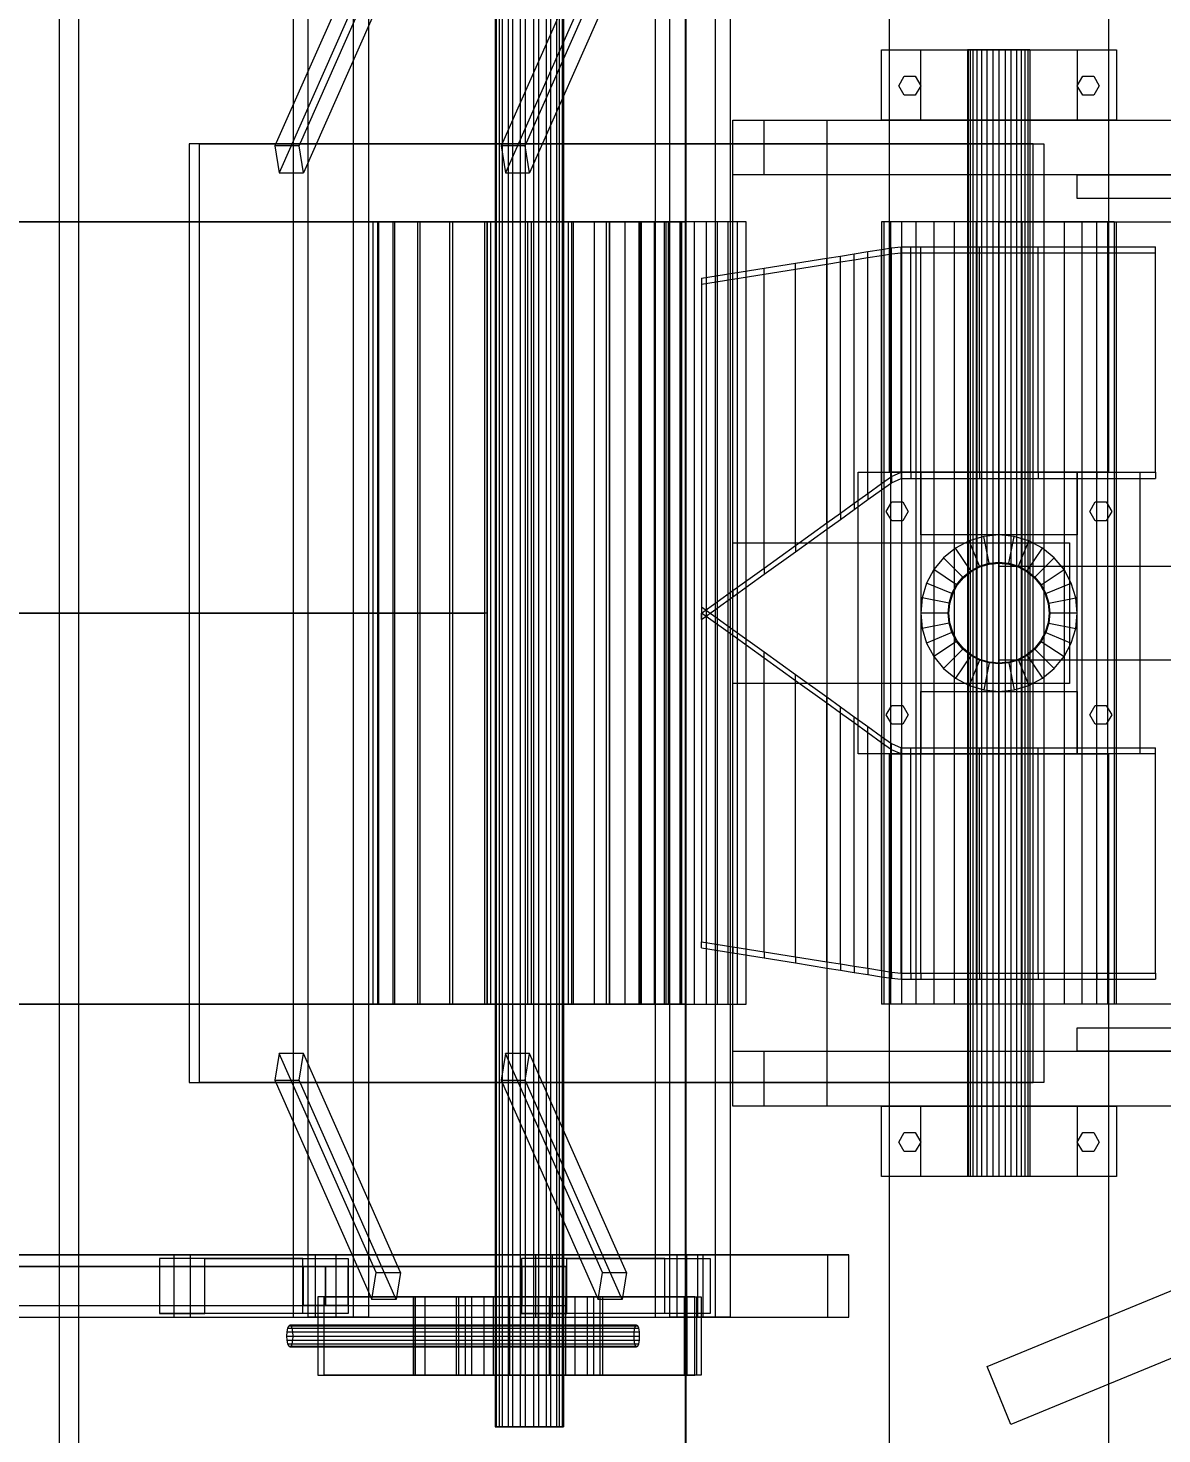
# Model space of a CAD drawing. Header units: millimetres. Extents: x -2500 to 58855, y -53268 to 6837.
# Drawn here: x 36597 to 37321, y -18525 to -17626 of the extents above; entities that cross this region are included whole.
import ezdxf

# ---------------------------------------------------------------- set-up
doc = ezdxf.new("R2010")
doc.units = ezdxf.units.MM
for name, color, linetype, lineweight in [('COTAS_O', 1, 'Continuous', 0), ('superior_C03', 7, 'Continuous', 0), ('superior_C03-traverse', 7, 'Continuous', 0), ('superior_secador', 7, 'Continuous', 0)]:
    doc.layers.add(name, color=color, linetype=linetype, lineweight=lineweight)
doc.dimstyles.new('R19_100', dxfattribs={"dimtxt": 250, "dimasz": 150, "dimexe": 150, "dimexo": 80, "dimgap": 100, "dimtad": 1, "dimtih": 1, "dimtoh": 1, "dimdsep": 46, "dimcen": 0.09, "dimadec": 0, "dimazin": 0, "dimtfac": 1, "dimtdec": 4, "dimtofl": 0, "dimtmove": 0, "dimatfit": 3, "dimfxl": 1, "dimtolj": 1, "dimtzin": 0, "dimarcsym": 0})

# ---------------------------------------------------------------- blocks, each defined once
blk = doc.blocks.new('*D36')
at = {"layer": 'COTAS_O', "color": 0, "lineweight": -2, "transparency": 16777216}
for p, q in [((37637.12, -16600), (36867.12, -16600)), ((37017.12, -19250), (37017.12, -16750)), ((37637.12, -19400), (36867.12, -19400))]:
    blk.add_line(p, q, dxfattribs=at)
at = {"layer": 'COTAS_O', "color": 0, "transparency": 16777216}
for points in [[(36992.12, -16750), (37042.12, -16750), (37017.12, -16600)], [(36992.12, -19250), (37042.12, -19250), (37017.12, -19400)]]:
    blk.add_solid(points, dxfattribs=at)
at = {"layer": 'Defpoints', "color": 0, "transparency": 16777216}
for p in [(37017.12, -16600), (37717.12, -16600), (37717.12, -19400)]:
    blk.add_point(p, dxfattribs=at)

msp = doc.modelspace()

# ---------------------------------------------------------------- linework, layer by layer
at = {"layer": 'superior_C03'}
for p, q in [((36895.274, -17480), (36895.274, -18520)), ((36895.929, -17480), (36895.929, -18520)), ((36897.945, -17480), (36897.945, -18520)), ((36899.809, -17480), (36899.809, -18520)), ((36903.534, -17480), (36903.534, -18520)), ((36906.324, -17480), (36906.324, -18520)), ((36911.191, -17480), (36911.191, -18520)), ((36914.482, -17480), (36914.482, -18520)), ((36919.75, -17480), (36919.75, -18520)), ((36923.041, -17480), (36923.041, -18520)), ((36927.908, -17480), (36927.908, -18520)), ((36930.698, -17480), (36930.698, -18520)), ((36934.423, -17480), (36934.423, -18520)), ((36936.287, -17480), (36936.287, -18520)), ((36938.303, -18520), (36938.303, -17480)), ((36938.958, -17480), (36938.958, -18520)), ((36766.366, -17550), (36766.366, -18450)), ((36775.792, -18450), (36775.792, -17550)), ((36804.888, -18450), (36804.888, -17550)), ((36814.314, -17550), (36814.314, -18450)), ((36997.499, -17550), (36997.499, -18450)), ((37006.925, -18450), (37006.925, -17550)), ((37036.021, -18450), (37036.021, -17550)), ((37045.447, -17550), (37045.447, -18450)), ((36816.553, -17561.458), (36754.612, -17701.458)), ((36770.021, -17701.458), (36831.962, -17561.458)), ((36961.011, -17561.458), (36899.07, -17701.458)), ((36914.479, -17701.458), (36976.42, -17561.458)), ((36819.354, -17578.542), (36757.413, -17718.542)), ((36834.763, -17578.542), (36772.822, -17718.542)), ((36963.812, -17578.542), (36901.871, -17718.542)), ((36979.221, -17578.542), (36917.28, -17718.542)), ((37239.05, -17700), (36699.74, -17700)), ((36699.74, -17700), (36699.74, -18300)), ((36706.472, -17700), (36699.74, -17700)), ((36706.472, -18300), (36706.472, -17700)), ((36706.472, -17700), (37245.783, -17700)), ((36770.021, -17701.458), (36754.612, -17701.458)), ((36754.612, -17701.458), (36757.413, -17718.542)), ((36772.822, -17718.542), (36770.021, -17701.458)), ((36914.479, -17701.458), (36899.07, -17701.458)), ((36899.07, -17701.458), (36901.871, -17718.542)), ((36917.28, -17718.542), (36914.479, -17701.458)), ((37239.05, -18300), (37239.05, -17700)), ((37239.05, -17700), (37245.783, -17700)), ((37245.783, -17700), (37245.783, -18300)), ((36757.413, -17718.542), (36772.822, -17718.542)), ((36901.871, -17718.542), (36917.28, -17718.542)), ((27467.597, -17750), (36944.047, -17750)), ((36945.393, -17750), (27468.944, -17750)), ((36243.323, -17750), (36888.569, -17750)), ((36890.185, -17750), (36244.939, -17750)), ((36820.81, -17750), (36817.122, -17750)), ((36817.122, -17750), (36820.247, -17750)), ((36817.122, -17750), (36817.122, -18250)), ((36820.247, -17750), (36829.975, -17750)), ((36820.247, -17750), (36820.247, -18250)), ((36831.062, -17750), (36820.81, -17750)), ((36820.81, -17750), (36820.81, -18250)), ((36829.975, -17750), (36845.64, -17750)), ((36829.975, -17750), (36829.975, -18250)), ((36847.178, -17750), (36831.062, -17750)), ((36831.062, -17750), (36831.062, -18250)), ((36845.64, -17750), (36866.177, -17750)), ((36845.64, -17750), (36845.64, -18250)), ((36868.061, -17750), (36847.178, -17750)), ((36847.178, -17750), (36847.178, -18250)), ((36866.177, -17750), (36890.185, -17750)), ((36866.177, -17750), (36866.177, -18250)), ((36892.286, -17750), (36868.061, -17750)), ((36868.061, -17750), (36868.061, -18250)), ((36888.569, -17750), (36888.569, -18000)), ((36888.569, -17750), (36890.185, -17750)), ((36890.185, -18000), (36890.185, -17750)), ((36890.185, -17750), (36916.028, -17750)), ((36890.185, -17750), (36890.185, -18250)), ((36918.203, -17750), (36892.286, -17750)), ((36892.286, -17750), (36892.286, -18250)), ((36916.028, -17750), (36941.946, -17750)), ((36916.028, -17750), (36916.028, -18250)), ((36944.047, -17750), (36918.203, -17750)), ((36918.203, -17750), (36918.203, -18250)), ((36941.946, -17750), (36966.171, -17750)), ((36941.946, -17750), (36941.946, -18250)), ((36944.047, -17750), (36944.047, -18250)), ((36945.393, -17750), (36944.047, -17750)), ((36968.055, -17750), (36944.047, -17750)), ((36945.393, -18250), (36945.393, -17750)), ((36966.171, -17750), (36987.053, -17750)), ((36966.171, -17750), (36966.171, -18250)), ((36988.591, -17750), (36968.055, -17750)), ((36968.055, -17750), (36968.055, -18250)), ((36987.053, -17750), (37003.169, -17750)), ((36987.053, -17750), (36987.053, -18250)), ((37004.257, -17750), (36988.591, -17750)), ((36988.591, -17750), (36988.591, -18250)), ((37003.169, -17750), (37013.421, -17750)), ((37003.169, -17750), (37003.169, -18250)), ((37013.984, -17750), (37004.257, -17750)), ((37004.257, -17750), (37004.257, -18250)), ((37013.421, -17750), (37017.11, -17750)), ((37013.421, -18250), (37013.421, -17750)), ((37017.11, -17750), (37013.984, -17750)), ((37013.984, -17750), (37013.984, -18250)), ((37017.11, -17750), (37017.11, -18250)), ((36243.323, -18000), (36888.569, -18000)), ((36890.185, -18000), (36244.939, -18000)), ((36888.569, -18000), (36888.569, -18250)), ((36890.185, -18000), (36888.569, -18000)), ((36890.185, -18250), (36890.185, -18000)), ((36944.047, -18250), (27467.597, -18250)), ((27468.944, -18250), (36945.393, -18250)), ((36243.323, -18250), (36888.569, -18250)), ((36244.939, -18250), (36890.185, -18250)), ((36820.247, -18250), (36817.122, -18250)), ((36817.122, -18250), (36820.81, -18250)), ((36829.975, -18250), (36820.247, -18250)), ((36820.81, -18250), (36831.062, -18250)), ((36845.64, -18250), (36829.975, -18250)), ((36831.062, -18250), (36847.178, -18250)), ((36866.177, -18250), (36845.64, -18250)), ((36847.178, -18250), (36868.061, -18250)), ((36890.185, -18250), (36866.177, -18250)), ((36868.061, -18250), (36892.286, -18250)), ((36888.569, -18250), (36890.185, -18250)), ((36916.028, -18250), (36890.185, -18250)), ((36892.286, -18250), (36918.203, -18250)), ((36941.946, -18250), (36916.028, -18250)), ((36918.203, -18250), (36944.047, -18250)), ((36966.171, -18250), (36941.946, -18250)), ((36944.047, -18250), (36945.393, -18250)), ((36944.047, -18250), (36968.055, -18250)), ((36987.053, -18250), (36966.171, -18250)), ((36968.055, -18250), (36988.591, -18250)), ((37003.169, -18250), (36987.053, -18250)), ((36988.591, -18250), (37004.257, -18250)), ((37013.421, -18250), (37003.169, -18250)), ((37004.257, -18250), (37013.984, -18250)), ((37017.11, -18250), (37013.421, -18250)), ((37013.984, -18250), (37017.11, -18250)), ((36757.413, -18281.458), (36754.612, -18298.542)), ((36772.822, -18281.458), (36757.413, -18281.458)), ((36819.354, -18421.458), (36757.413, -18281.458)), ((36770.021, -18298.542), (36772.822, -18281.458)), ((36834.763, -18421.458), (36772.822, -18281.458)), ((36901.871, -18281.458), (36899.07, -18298.542)), ((36917.28, -18281.458), (36901.871, -18281.458)), ((36963.812, -18421.458), (36901.871, -18281.458)), ((36914.479, -18298.542), (36917.28, -18281.458)), ((36979.221, -18421.458), (36917.28, -18281.458)), ((36699.74, -18300), (37239.05, -18300)), ((36699.74, -18300), (36706.472, -18300)), ((37245.783, -18300), (36706.472, -18300)), ((36754.612, -18298.542), (36770.021, -18298.542)), ((36754.612, -18298.542), (36816.553, -18438.542)), ((36831.962, -18438.542), (36770.021, -18298.542)), ((36899.07, -18298.542), (36914.479, -18298.542)), ((36899.07, -18298.542), (36961.011, -18438.542)), ((36976.42, -18438.542), (36914.479, -18298.542)), ((37245.783, -18300), (37239.05, -18300)), ((36690.023, -18410), (35534.358, -18410)), ((35545.13, -18410), (36700.795, -18410)), ((36780.241, -18410), (35624.576, -18410)), ((35638.042, -18410), (36793.707, -18410)), ((36709.855, -18412.5), (36680.963, -18412.5)), ((36680.963, -18412.5), (36680.963, -18447.5)), ((36772.528, -18412.5), (36680.963, -18412.5)), ((36690.023, -18410), (36690.023, -18450)), ((36700.795, -18410), (36690.023, -18410)), ((36921.155, -18410), (36690.023, -18410)), ((36700.795, -18450), (36700.795, -18410)), ((36700.795, -18410), (36931.928, -18410)), ((36709.855, -18447.5), (36709.855, -18412.5)), ((36709.855, -18412.5), (36801.42, -18412.5)), ((36772.528, -18447.5), (36772.528, -18412.5)), ((36772.528, -18412.5), (36801.42, -18412.5)), ((36780.241, -18410), (36780.241, -18450)), ((36793.707, -18410), (36780.241, -18410)), ((37011.374, -18410), (36780.241, -18410)), ((36793.707, -18450), (36793.707, -18410)), ((36793.707, -18410), (37024.839, -18410)), ((36801.42, -18412.5), (36801.42, -18447.5)), ((36940.987, -18412.5), (36912.096, -18412.5)), ((36912.096, -18412.5), (36912.096, -18447.5)), ((37003.661, -18412.5), (36912.096, -18412.5)), ((36921.155, -18410), (36921.155, -18450)), ((36931.928, -18410), (36921.155, -18410)), ((37017.461, -18410), (36921.155, -18410)), ((36931.928, -18450), (36931.928, -18410)), ((36931.928, -18410), (37028.233, -18410)), ((36940.987, -18447.5), (36940.987, -18412.5)), ((36940.987, -18412.5), (37032.553, -18412.5)), ((37003.661, -18447.5), (37003.661, -18412.5)), ((37003.661, -18412.5), (37032.553, -18412.5)), ((37011.374, -18410), (37011.374, -18450)), ((37024.839, -18410), (37011.374, -18410)), ((37107.679, -18410), (37011.374, -18410)), ((37017.461, -18410), (37017.461, -18450)), ((37028.233, -18410), (37017.461, -18410)), ((37024.839, -18450), (37024.839, -18410)), ((37024.839, -18410), (37121.145, -18410)), ((37028.233, -18450), (37028.233, -18410)), ((37032.553, -18412.5), (37032.553, -18447.5)), ((37107.679, -18410), (37107.679, -18450)), ((37121.145, -18410), (37107.679, -18410)), ((37121.145, -18450), (37121.145, -18410)), ((35539.693, -18417.5), (36786.922, -18417.5)), ((36787.025, -18417.5), (35539.795, -18417.5)), ((36772.842, -18417.5), (36801.105, -18417.5)), ((36772.842, -18442.5), (36772.842, -18417.5)), ((36912.41, -18417.5), (36772.842, -18417.5)), ((36786.922, -18442.5), (36786.922, -18417.5)), ((36786.922, -18417.5), (36787.025, -18417.5)), ((36787.025, -18417.5), (36787.025, -18442.5)), ((36801.105, -18417.5), (36801.105, -18442.5)), ((36801.105, -18417.5), (36940.673, -18417.5)), ((36816.553, -18438.542), (36819.354, -18421.458)), ((36819.354, -18421.458), (36834.763, -18421.458)), ((36834.763, -18421.458), (36831.962, -18438.542)), ((36912.41, -18417.5), (36912.41, -18442.5)), ((36940.673, -18417.5), (36912.41, -18417.5)), ((36940.673, -18442.5), (36940.673, -18417.5)), ((36961.011, -18438.542), (36963.812, -18421.458)), ((36963.812, -18421.458), (36979.221, -18421.458)), ((36979.221, -18421.458), (36976.42, -18438.542)), ((35539.693, -18442.5), (36786.922, -18442.5)), ((35539.795, -18442.5), (36787.025, -18442.5)), ((36801.105, -18442.5), (36772.842, -18442.5)), ((36772.842, -18442.5), (36912.41, -18442.5)), ((37022.847, -18437), (36782.084, -18437)), ((36782.084, -18437), (36782.084, -18487)), ((36786.123, -18437), (36782.084, -18437)), ((36786.123, -18487), (36786.123, -18437)), ((36786.123, -18437), (37026.887, -18437)), ((36787.025, -18442.5), (36786.922, -18442.5)), ((36801.105, -18442.5), (36940.673, -18442.5)), ((36831.962, -18438.542), (36816.553, -18438.542)), ((37016.179, -18437), (36842.829, -18437)), ((36842.829, -18437), (36842.829, -18487)), ((36844.445, -18437), (36842.829, -18437)), ((37017.256, -18437), (36843.906, -18437)), ((36843.906, -18437), (36843.906, -18487)), ((36850.639, -18437), (36843.906, -18437)), ((36844.445, -18487), (36844.445, -18437)), ((36844.445, -18437), (37017.795, -18437)), ((36850.639, -18487), (36850.639, -18437)), ((36850.639, -18437), (37023.989, -18437)), ((36871.852, -18437), (36870.454, -18437)), ((36870.454, -18437), (36876.159, -18437)), ((36870.454, -18437), (36870.454, -18487)), ((36880.142, -18437), (36871.852, -18437)), ((36871.852, -18437), (36871.852, -18487)), ((36876.159, -18437), (36888.1, -18437)), ((36876.159, -18437), (36876.159, -18487)), ((36894.06, -18437), (36880.142, -18437)), ((36880.142, -18437), (36880.142, -18487)), ((36888.1, -18437), (36904.458, -18437)), ((36888.1, -18437), (36888.1, -18487)), ((36911.488, -18437), (36894.06, -18437)), ((36894.06, -18437), (36894.06, -18487)), ((36904.458, -18437), (36922.743, -18437)), ((36904.458, -18437), (36904.458, -18487)), ((36929.773, -18437), (36911.488, -18437)), ((36911.488, -18437), (36911.488, -18487)), ((36912.41, -18442.5), (36940.673, -18442.5)), ((36922.743, -18437), (36940.172, -18437)), ((36922.743, -18437), (36922.743, -18487)), ((36946.131, -18437), (36929.773, -18437)), ((36929.773, -18437), (36929.773, -18487)), ((36940.172, -18437), (36954.09, -18437)), ((36940.172, -18437), (36940.172, -18487)), ((36958.072, -18437), (36946.131, -18437)), ((36946.131, -18437), (36946.131, -18487)), ((36954.09, -18437), (36962.379, -18437)), ((36954.09, -18437), (36954.09, -18487)), ((36963.778, -18437), (36958.072, -18437)), ((36958.072, -18437), (36958.072, -18487)), ((36976.42, -18438.542), (36961.011, -18438.542)), ((36962.379, -18437), (36963.778, -18437)), ((36962.379, -18487), (36962.379, -18437)), ((36963.778, -18437), (36963.778, -18487)), ((37016.179, -18487), (37016.179, -18437)), ((37016.179, -18437), (37017.795, -18437)), ((37017.256, -18487), (37017.256, -18437)), ((37017.256, -18437), (37023.989, -18437)), ((37017.795, -18437), (37017.795, -18487)), ((37022.847, -18487), (37022.847, -18437)), ((37022.847, -18437), (37026.887, -18437)), ((37023.989, -18437), (37023.989, -18487)), ((37026.887, -18437), (37026.887, -18487)), ((35534.358, -18450), (36690.023, -18450)), ((35545.13, -18450), (36700.795, -18450)), ((35624.576, -18450), (36780.241, -18450)), ((35638.042, -18450), (36793.707, -18450)), ((36680.963, -18447.5), (36709.855, -18447.5)), ((36772.528, -18447.5), (36680.963, -18447.5)), ((36690.023, -18450), (36700.795, -18450)), ((36690.023, -18450), (36921.155, -18450)), ((36700.795, -18450), (36931.928, -18450)), ((36801.42, -18447.5), (36709.855, -18447.5)), ((36766.366, -18450), (36804.888, -18450)), ((36766.366, -18450), (36775.792, -18450)), ((36801.42, -18447.5), (36772.528, -18447.5)), ((36814.314, -18450), (36775.792, -18450)), ((36780.241, -18450), (36793.707, -18450)), ((36780.241, -18450), (37011.374, -18450)), ((36793.707, -18450), (37024.839, -18450)), ((36814.314, -18450), (36804.888, -18450)), ((36912.096, -18447.5), (36940.987, -18447.5)), ((37003.661, -18447.5), (36912.096, -18447.5)), ((36921.155, -18450), (36931.928, -18450)), ((36921.155, -18450), (37017.461, -18450)), ((36931.928, -18450), (37028.233, -18450)), ((37032.553, -18447.5), (36940.987, -18447.5)), ((36997.499, -18450), (37036.021, -18450)), ((36997.499, -18450), (37006.925, -18450)), ((37032.553, -18447.5), (37003.661, -18447.5)), ((37045.447, -18450), (37006.925, -18450)), ((37011.374, -18450), (37024.839, -18450)), ((37011.374, -18450), (37107.679, -18450)), ((37017.461, -18450), (37028.233, -18450)), ((37024.839, -18450), (37121.145, -18450)), ((37045.447, -18450), (37036.021, -18450)), ((37107.679, -18450), (37121.145, -18450)), ((36762.284, -18462), (36762.427, -18459.321)), ((36762.427, -18459.321), (36762.836, -18457.05)), ((36762.427, -18459.321), (36983.93, -18459.321)), ((36762.836, -18457.05), (36763.448, -18455.533)), ((36762.836, -18457.05), (36984.338, -18457.05)), ((36763.448, -18455.533), (36764.169, -18455)), ((36763.448, -18455.533), (36984.95, -18455.533)), ((36764.169, -18455), (36764.89, -18455.533)), ((36985.671, -18455), (36764.169, -18455)), ((36764.89, -18455.533), (36765.502, -18457.05)), ((36764.89, -18455.533), (36986.393, -18455.533)), ((36765.502, -18457.05), (36765.911, -18459.321)), ((36765.502, -18457.05), (36987.004, -18457.05)), ((36765.911, -18459.321), (36766.054, -18462)), ((36765.911, -18459.321), (36987.413, -18459.321)), ((36983.93, -18459.321), (36983.786, -18462)), ((36984.338, -18457.05), (36983.93, -18459.321)), ((36984.95, -18455.533), (36984.338, -18457.05)), ((36985.671, -18455), (36984.95, -18455.533)), ((36986.393, -18455.533), (36985.671, -18455)), ((36987.004, -18457.05), (36986.393, -18455.533)), ((36987.413, -18459.321), (36987.004, -18457.05)), ((36987.557, -18462), (36987.413, -18459.321)), ((36762.427, -18464.679), (36762.284, -18462)), ((36762.284, -18462), (36983.786, -18462)), ((36762.836, -18466.95), (36762.427, -18464.679)), ((36762.427, -18464.679), (36983.93, -18464.679)), ((36763.448, -18468.467), (36762.836, -18466.95)), ((36762.836, -18466.95), (36984.338, -18466.95)), ((36764.169, -18469), (36763.448, -18468.467)), ((36763.448, -18468.467), (36984.95, -18468.467)), ((36764.89, -18468.467), (36764.169, -18469)), ((36764.169, -18469), (36985.671, -18469)), ((36765.502, -18466.95), (36764.89, -18468.467)), ((36764.89, -18468.467), (36986.393, -18468.467)), ((36765.911, -18464.679), (36765.502, -18466.95)), ((36765.502, -18466.95), (36987.004, -18466.95)), ((36766.054, -18462), (36765.911, -18464.679)), ((36765.911, -18464.679), (36987.413, -18464.679)), ((36766.054, -18462), (36987.557, -18462)), ((36983.786, -18462), (36983.93, -18464.679)), ((36983.93, -18464.679), (36984.338, -18466.95)), ((36984.338, -18466.95), (36984.95, -18468.467)), ((36984.95, -18468.467), (36985.671, -18469)), ((36985.671, -18469), (36986.393, -18468.467)), ((36986.393, -18468.467), (36987.004, -18466.95)), ((36987.004, -18466.95), (36987.413, -18464.679)), ((36987.413, -18464.679), (36987.557, -18462)), ((36782.084, -18487), (37022.847, -18487)), ((36782.084, -18487), (36786.123, -18487)), ((37026.887, -18487), (36786.123, -18487)), ((36842.829, -18487), (37016.179, -18487)), ((36842.829, -18487), (36844.445, -18487)), ((36843.906, -18487), (37017.256, -18487)), ((36843.906, -18487), (36850.639, -18487)), ((37017.795, -18487), (36844.445, -18487)), ((37023.989, -18487), (36850.639, -18487)), ((36876.159, -18487), (36870.454, -18487)), ((36870.454, -18487), (36871.852, -18487)), ((36871.852, -18487), (36880.142, -18487)), ((36888.1, -18487), (36876.159, -18487)), ((36880.142, -18487), (36894.06, -18487)), ((36904.458, -18487), (36888.1, -18487)), ((36894.06, -18487), (36911.488, -18487)), ((36922.743, -18487), (36904.458, -18487)), ((36911.488, -18487), (36929.773, -18487)), ((36940.172, -18487), (36922.743, -18487)), ((36929.773, -18487), (36946.131, -18487)), ((36954.09, -18487), (36940.172, -18487)), ((36946.131, -18487), (36958.072, -18487)), ((36962.379, -18487), (36954.09, -18487)), ((36958.072, -18487), (36963.778, -18487)), ((36963.778, -18487), (36962.379, -18487)), ((37017.795, -18487), (37016.179, -18487)), ((37023.989, -18487), (37017.256, -18487)), ((37026.887, -18487), (37022.847, -18487)), ((36897.945, -18520), (36895.274, -18520)), ((36895.274, -18520), (36895.929, -18520)), ((36895.929, -18520), (36899.809, -18520)), ((36903.534, -18520), (36897.945, -18520)), ((36899.809, -18520), (36906.324, -18520)), ((36911.191, -18520), (36903.534, -18520)), ((36906.324, -18520), (36914.482, -18520)), ((36919.75, -18520), (36911.191, -18520)), ((36914.482, -18520), (36923.041, -18520)), ((36927.908, -18520), (36919.75, -18520)), ((36923.041, -18520), (36930.698, -18520)), ((36934.423, -18520), (36927.908, -18520)), ((36930.698, -18520), (36936.287, -18520)), ((36938.303, -18520), (36934.423, -18520)), ((36936.287, -18520), (36938.958, -18520)), ((36938.958, -18520), (36938.303, -18520))]:
    msp.add_line(p, q, dxfattribs=at)
at = {"layer": 'superior_C03-traverse'}
for p, q in [((36968.546, -17750), (36958.527, -17750)), ((36958.527, -17750), (36958.527, -18250)), ((36968.546, -18250), (36968.546, -17750)), ((36978.345, -17750), (36968.546, -17750)), ((36978.345, -18250), (36978.345, -17750)), ((36987.882, -17750), (36978.345, -17750)), ((36987.882, -18250), (36987.882, -17750)), ((36997.116, -17750), (36987.882, -17750)), ((36997.116, -18250), (36997.116, -17750)), ((37006.007, -17750), (36997.116, -17750)), ((37006.007, -18250), (37006.007, -17750)), ((37014.518, -17750), (37006.007, -17750)), ((37014.518, -18250), (37014.518, -17750)), ((37022.611, -17750), (37014.518, -17750)), ((37022.611, -18250), (37022.611, -17750)), ((37030.253, -17750), (37022.611, -17750)), ((37030.253, -18250), (37030.253, -17750)), ((37037.41, -17750), (37030.253, -17750)), ((37037.41, -18250), (37037.41, -17750)), ((37044.052, -17750), (37037.41, -17750)), ((37044.052, -18250), (37044.052, -17750)), ((37050.151, -17750), (37044.052, -17750)), ((37050.151, -18250), (37050.151, -17750)), ((37055.68, -17750), (37050.151, -17750)), ((37055.68, -18250), (37055.68, -17750)), ((37124.616, -17770.4), (37133.366, -17769)), ((37133.366, -17769), (37142.116, -17767.6)), ((37133.366, -17773), (37133.366, -17769)), ((37142.116, -17767.6), (37148.366, -17766.6)), ((37142.116, -17771.6), (37142.116, -17767.6)), ((37148.366, -17766.6), (37154.616, -17766)), ((37148.366, -17770.6), (37148.366, -17766.6)), ((37154.616, -17770), (37154.616, -17766)), ((37154.616, -17766), (37160.866, -17766)), ((37160.866, -17770), (37160.866, -17766)), ((37160.866, -17766), (37167.116, -17766)), ((37167.116, -17770), (37167.116, -17766)), ((37167.116, -17766), (37204.616, -17766)), ((37204.616, -17770), (37204.616, -17766)), ((37204.616, -17766), (37242.116, -17766)), ((37242.116, -17770), (37242.116, -17766)), ((37242.116, -17766), (37279.616, -17766)), ((37279.616, -17770), (37279.616, -17766)), ((37279.616, -17766), (37317.116, -17766)), ((37317.116, -17770), (37317.116, -17766)), ((37067.116, -17779.6), (37087.116, -17776.4)), ((37087.116, -17776.4), (37107.116, -17773.2)), ((37087.116, -17780.4), (37087.116, -17776.4)), ((37107.116, -17777.2), (37087.116, -17780.4)), ((37107.116, -17773.2), (37115.866, -17771.8)), ((37107.116, -17777.2), (37107.116, -17773.2)), ((37115.866, -17775.8), (37107.116, -17777.2)), ((37107.116, -17942.4), (37107.116, -17777.2)), ((37115.866, -17771.8), (37124.616, -17770.4)), ((37115.866, -17775.8), (37115.866, -17771.8)), ((37124.616, -17774.4), (37115.866, -17775.8)), ((37115.866, -17936.1), (37115.866, -17775.8)), ((37124.616, -17774.4), (37124.616, -17770.4)), ((37133.366, -17773), (37124.616, -17774.4)), ((37124.616, -17929.8), (37124.616, -17774.4)), ((37142.116, -17771.6), (37133.366, -17773)), ((37133.366, -17923.5), (37133.366, -17773)), ((37148.366, -17770.6), (37142.116, -17771.6)), ((37142.116, -17917.2), (37142.116, -17771.6)), ((37154.616, -17770), (37148.366, -17770.6)), ((37148.366, -17912.7), (37148.366, -17770.6)), ((37154.616, -17910), (37154.616, -17770)), ((37160.866, -17770), (37154.616, -17770)), ((37160.866, -17910), (37160.866, -17770)), ((37167.116, -17770), (37160.866, -17770)), ((37167.116, -17910), (37167.116, -17770)), ((37204.616, -17770), (37167.116, -17770)), ((37204.616, -17910), (37204.616, -17770)), ((37242.116, -17770), (37204.616, -17770)), ((37242.116, -17910), (37242.116, -17770)), ((37279.616, -17770), (37242.116, -17770)), ((37279.616, -17910), (37279.616, -17770)), ((37317.116, -17770), (37279.616, -17770)), ((37317.116, -17910), (37317.116, -17770)), ((37027.116, -17786), (37047.116, -17782.8)), ((37027.116, -17786), (37027.116, -17790)), ((37047.116, -17786.8), (37027.116, -17790)), ((37047.116, -17782.8), (37067.116, -17779.6)), ((37047.116, -17786.8), (37047.116, -17782.8)), ((37067.116, -17783.6), (37047.116, -17786.8)), ((37047.116, -17985.6), (37047.116, -17786.8)), ((37067.116, -17783.6), (37067.116, -17779.6)), ((37087.116, -17780.4), (37067.116, -17783.6)), ((37067.116, -17971.2), (37067.116, -17783.6)), ((37087.116, -17956.8), (37087.116, -17780.4)), ((37027.116, -17790), (37027.116, -18000)), ((37142.116, -17917.2), (37148.366, -17912.7)), ((37148.366, -17912.7), (37154.616, -17910)), ((37148.366, -17912.7), (37148.366, -17916.7)), ((37154.616, -17910), (37154.616, -17914)), ((37154.616, -17910), (37160.866, -17910)), ((37160.866, -17910), (37160.866, -17914)), ((37160.866, -17910), (37167.116, -17910)), ((37167.116, -17910), (37167.116, -17914)), ((37167.116, -17910), (37204.616, -17910)), ((37204.616, -17910), (37204.616, -17914)), ((37204.616, -17910), (37242.116, -17910)), ((37242.116, -17910), (37242.116, -17914)), ((37242.116, -17910), (37279.616, -17910)), ((37279.616, -17910), (37279.616, -17914)), ((37279.616, -17910), (37317.116, -17910)), ((37317.116, -17910), (37317.116, -17914)), ((37133.366, -17923.5), (37142.116, -17917.2)), ((37133.366, -17927.5), (37142.116, -17921.2)), ((37142.116, -17921.2), (37148.366, -17916.7)), ((37142.116, -17917.2), (37142.116, -17921.2)), ((37148.366, -17916.7), (37154.616, -17914)), ((37154.616, -17914), (37160.866, -17914)), ((37160.866, -17914), (37167.116, -17914)), ((37167.116, -17914), (37204.616, -17914)), ((37204.616, -17914), (37242.116, -17914)), ((37242.116, -17914), (37279.616, -17914)), ((37279.616, -17914), (37317.116, -17914)), ((37115.866, -17936.1), (37124.616, -17929.8)), ((37124.616, -17929.8), (37133.366, -17923.5)), ((37124.616, -17933.8), (37133.366, -17927.5)), ((37124.616, -17929.8), (37124.616, -17933.8)), ((37133.366, -17923.5), (37133.366, -17927.5)), ((37107.116, -17942.4), (37115.866, -17936.1)), ((37107.116, -17946.4), (37115.866, -17940.1)), ((37115.866, -17940.1), (37124.616, -17933.8)), ((37115.866, -17936.1), (37115.866, -17940.1)), ((37087.116, -17956.8), (37107.116, -17942.4)), ((37087.116, -17960.8), (37107.116, -17946.4)), ((37107.116, -17942.4), (37107.116, -17946.4)), ((37067.116, -17971.2), (37087.116, -17956.8)), ((37087.116, -17956.8), (37087.116, -17960.8)), ((37067.116, -17975.2), (37087.116, -17960.8)), ((37047.116, -17985.6), (37067.116, -17971.2)), ((37047.116, -17989.6), (37067.116, -17975.2)), ((37067.116, -17971.2), (37067.116, -17975.2)), ((37027.116, -18000), (37047.116, -17985.6)), ((37027.116, -18004), (37047.116, -17989.6)), ((37047.116, -17985.6), (37047.116, -17989.6)), ((37027.116, -17996), (37047.116, -18010.4)), ((37027.116, -17996), (37027.116, -18000)), ((37047.116, -18014.4), (37027.116, -18000)), ((37027.116, -18000), (37027.116, -18210)), ((37027.116, -18004), (37027.116, -18000)), ((37047.116, -18014.4), (37047.116, -18010.4)), ((37047.116, -18010.4), (37067.116, -18024.8)), ((37047.116, -18213.2), (37047.116, -18014.4)), ((37067.116, -18028.8), (37047.116, -18014.4)), ((37067.116, -18028.8), (37067.116, -18024.8)), ((37067.116, -18024.8), (37087.116, -18039.2)), ((37067.116, -18216.4), (37067.116, -18028.8)), ((37087.116, -18043.2), (37067.116, -18028.8)), ((37087.116, -18043.2), (37087.116, -18039.2)), ((37087.116, -18039.2), (37107.116, -18053.6)), ((37087.116, -18219.6), (37087.116, -18043.2)), ((37107.116, -18057.6), (37087.116, -18043.2)), ((37107.116, -18057.6), (37107.116, -18053.6)), ((37107.116, -18053.6), (37115.866, -18059.9)), ((37107.116, -18222.8), (37107.116, -18057.6)), ((37115.866, -18063.9), (37107.116, -18057.6)), ((37115.866, -18063.9), (37115.866, -18059.9)), ((37115.866, -18059.9), (37124.616, -18066.2)), ((37115.866, -18224.2), (37115.866, -18063.9)), ((37124.616, -18070.2), (37115.866, -18063.9)), ((37124.616, -18070.2), (37124.616, -18066.2)), ((37124.616, -18066.2), (37133.366, -18072.5)), ((37124.616, -18225.6), (37124.616, -18070.2)), ((37133.366, -18076.5), (37124.616, -18070.2)), ((37133.366, -18076.5), (37133.366, -18072.5)), ((37133.366, -18072.5), (37142.116, -18078.8)), ((37133.366, -18227), (37133.366, -18076.5)), ((37142.116, -18082.8), (37133.366, -18076.5)), ((37142.116, -18082.8), (37142.116, -18078.8)), ((37142.116, -18078.8), (37148.366, -18083.3)), ((37142.116, -18228.4), (37142.116, -18082.8)), ((37148.366, -18087.3), (37142.116, -18082.8)), ((37148.366, -18087.3), (37148.366, -18083.3)), ((37148.366, -18083.3), (37154.616, -18086)), ((37148.366, -18229.4), (37148.366, -18087.3)), ((37154.616, -18090), (37148.366, -18087.3)), ((37154.616, -18090), (37154.616, -18086)), ((37154.616, -18086), (37160.866, -18086)), ((37154.616, -18230), (37154.616, -18090)), ((37160.866, -18090), (37154.616, -18090)), ((37160.866, -18090), (37160.866, -18086)), ((37160.866, -18086), (37167.116, -18086)), ((37160.866, -18230), (37160.866, -18090)), ((37167.116, -18090), (37160.866, -18090)), ((37167.116, -18090), (37167.116, -18086)), ((37167.116, -18086), (37204.616, -18086)), ((37167.116, -18230), (37167.116, -18090)), ((37204.616, -18090), (37167.116, -18090)), ((37204.616, -18090), (37204.616, -18086)), ((37204.616, -18086), (37242.116, -18086)), ((37204.616, -18230), (37204.616, -18090)), ((37242.116, -18090), (37204.616, -18090)), ((37242.116, -18090), (37242.116, -18086)), ((37242.116, -18086), (37279.616, -18086)), ((37242.116, -18230), (37242.116, -18090)), ((37279.616, -18090), (37242.116, -18090)), ((37279.616, -18090), (37279.616, -18086)), ((37279.616, -18086), (37317.116, -18086)), ((37279.616, -18230), (37279.616, -18090)), ((37317.116, -18090), (37279.616, -18090)), ((37317.116, -18090), (37317.116, -18086)), ((37317.116, -18230), (37317.116, -18090)), ((37027.116, -18210), (37047.116, -18213.2)), ((37027.116, -18214), (37027.116, -18210)), ((37027.116, -18214), (37047.116, -18217.2)), ((37047.116, -18213.2), (37047.116, -18217.2)), ((37047.116, -18213.2), (37067.116, -18216.4)), ((37047.116, -18217.2), (37067.116, -18220.4)), ((37067.116, -18216.4), (37067.116, -18220.4)), ((37067.116, -18216.4), (37087.116, -18219.6)), ((37067.116, -18220.4), (37087.116, -18223.6)), ((37087.116, -18219.6), (37087.116, -18223.6)), ((37087.116, -18219.6), (37107.116, -18222.8)), ((37087.116, -18223.6), (37107.116, -18226.8)), ((37107.116, -18222.8), (37107.116, -18226.8)), ((37107.116, -18222.8), (37115.866, -18224.2)), ((37107.116, -18226.8), (37115.866, -18228.2)), ((37115.866, -18224.2), (37115.866, -18228.2)), ((37115.866, -18224.2), (37124.616, -18225.6)), ((37124.616, -18225.6), (37124.616, -18229.6)), ((37124.616, -18225.6), (37133.366, -18227)), ((37133.366, -18227), (37133.366, -18231)), ((37133.366, -18227), (37142.116, -18228.4)), ((37115.866, -18228.2), (37124.616, -18229.6)), ((37124.616, -18229.6), (37133.366, -18231)), ((37133.366, -18231), (37142.116, -18232.4)), ((37142.116, -18228.4), (37142.116, -18232.4)), ((37142.116, -18228.4), (37148.366, -18229.4)), ((37142.116, -18232.4), (37148.366, -18233.4)), ((37148.366, -18229.4), (37148.366, -18233.4)), ((37148.366, -18229.4), (37154.616, -18230)), ((37148.366, -18233.4), (37154.616, -18234)), ((37154.616, -18230), (37154.616, -18234)), ((37154.616, -18230), (37160.866, -18230)), ((37154.616, -18234), (37160.866, -18234)), ((37160.866, -18230), (37160.866, -18234)), ((37160.866, -18230), (37167.116, -18230)), ((37160.866, -18234), (37167.116, -18234)), ((37167.116, -18230), (37167.116, -18234)), ((37167.116, -18230), (37204.616, -18230)), ((37167.116, -18234), (37204.616, -18234)), ((37204.616, -18230), (37204.616, -18234)), ((37204.616, -18230), (37242.116, -18230)), ((37204.616, -18234), (37242.116, -18234)), ((37242.116, -18230), (37242.116, -18234)), ((37242.116, -18230), (37279.616, -18230)), ((37242.116, -18234), (37279.616, -18234)), ((37279.616, -18230), (37279.616, -18234)), ((37279.616, -18230), (37317.116, -18230)), ((37279.616, -18234), (37317.116, -18234)), ((37317.116, -18230), (37317.116, -18234)), ((36958.527, -18250), (36968.546, -18250)), ((36968.546, -18250), (36978.345, -18250)), ((36978.345, -18250), (36987.882, -18250)), ((36987.882, -18250), (36997.116, -18250)), ((36997.116, -18250), (37006.007, -18250)), ((37006.007, -18250), (37014.518, -18250)), ((37014.518, -18250), (37022.611, -18250)), ((37022.611, -18250), (37030.253, -18250)), ((37030.253, -18250), (37037.41, -18250)), ((37037.41, -18250), (37044.052, -18250)), ((37044.052, -18250), (37050.151, -18250)), ((37050.151, -18250), (37055.68, -18250))]:
    msp.add_line(p, q, dxfattribs=at)
at = {"layer": 'superior_secador'}
for p, q in [((36617.116, -18550), (36617.116, -16738)), ((36629.116, -16738), (36629.116, -18550)), ((37147.116, -17910), (37147.116, -17300)), ((37287.116, -17300), (37287.116, -17910)), ((37142.116, -17685), (37142.116, -17640)), ((37142.116, -17640), (37292.116, -17640)), ((37167.116, -17685), (37167.116, -17640)), ((37167.116, -17640), (37267.116, -17640)), ((37197.5, -17640), (37197.116, -17640)), ((37197.116, -17640), (37197.116, -18360)), ((37198.638, -17640), (37197.5, -17640)), ((37197.5, -17640), (37197.5, -18360)), ((37200.486, -17640), (37198.638, -17640)), ((37198.638, -17640), (37198.638, -18360)), ((37202.974, -17640), (37200.486, -17640)), ((37200.486, -17640), (37200.486, -18360)), ((37206.004, -17640), (37202.974, -17640)), ((37202.974, -17640), (37202.974, -18360)), ((37209.462, -17640), (37206.004, -17640)), ((37206.004, -17640), (37206.004, -18360)), ((37213.214, -17640), (37209.462, -17640)), ((37209.462, -17640), (37209.462, -18360)), ((37217.116, -17640), (37213.214, -17640)), ((37213.214, -17640), (37213.214, -18360)), ((37221.018, -17640), (37217.116, -17640)), ((37217.116, -17640), (37217.116, -18360)), ((37224.77, -17640), (37221.018, -17640)), ((37221.018, -17640), (37221.018, -18360)), ((37228.227, -17640), (37224.77, -17640)), ((37224.77, -17640), (37224.77, -18360)), ((37231.258, -17640), (37228.227, -17640)), ((37228.227, -17640), (37228.227, -18360)), ((37233.745, -17640), (37231.258, -17640)), ((37231.258, -17640), (37231.258, -18360)), ((37235.593, -17640), (37233.745, -17640)), ((37233.745, -17640), (37233.745, -18360)), ((37236.732, -17640), (37235.593, -17640)), ((37235.593, -17640), (37235.593, -18360)), ((37236.732, -17640), (37237.116, -17640)), ((37236.732, -17640), (37236.732, -18360)), ((37237.116, -18360), (37237.116, -17640)), ((37267.116, -17640), (37267.116, -17685)), ((37292.116, -17640), (37292.116, -17685)), ((37153.116, -17663), (37156.616, -17656.938)), ((37156.616, -17656.938), (37163.616, -17656.938)), ((37163.616, -17656.938), (37167.116, -17663)), ((37267.116, -17663), (37270.616, -17656.938)), ((37270.616, -17656.938), (37277.616, -17656.938)), ((37277.616, -17656.938), (37281.116, -17663)), ((37156.616, -17669.062), (37153.116, -17663)), ((37163.616, -17669.062), (37156.616, -17669.062)), ((37167.116, -17663), (37163.616, -17669.062)), ((37270.616, -17669.062), (37267.116, -17663)), ((37277.616, -17669.062), (37270.616, -17669.062)), ((37281.116, -17663), (37277.616, -17669.062)), ((37047.116, -18315), (37047.116, -17685)), ((37047.116, -17685), (37107.116, -17685)), ((37047.116, -17720), (37047.116, -17685)), ((37067.116, -17720), (37067.116, -17685)), ((37067.116, -17685), (37617.116, -17685)), ((37107.116, -17685), (37107.116, -18315)), ((37107.116, -17685), (37107.116, -17720)), ((37292.116, -17685), (37142.116, -17685)), ((37267.116, -17685), (37167.116, -17685)), ((37107.116, -17720), (37047.116, -17720)), ((37617.116, -17720), (37067.116, -17720)), ((37267.116, -17735), (37267.116, -17720)), ((37267.116, -17720), (40135.002, -17720)), ((40135.002, -17735), (37267.116, -17735)), ((37143.557, -17750), (37142.116, -17750)), ((37142.116, -17750), (37142.116, -18250)), ((37147.825, -17750), (37143.557, -17750)), ((37143.557, -17750), (37143.557, -18250)), ((37154.756, -17750), (37147.825, -17750)), ((37147.825, -17750), (37147.825, -18250)), ((37164.083, -17750), (37154.756, -17750)), ((37154.756, -17750), (37154.756, -18250)), ((37175.448, -17750), (37164.083, -17750)), ((37164.083, -17750), (37164.083, -18250)), ((37188.415, -17750), (37175.448, -17750)), ((37175.448, -17750), (37175.448, -18250)), ((37202.484, -17750), (37188.415, -17750)), ((37188.415, -17750), (37188.415, -18250)), ((37217.116, -17750), (37202.484, -17750)), ((37202.484, -17750), (37202.484, -18250)), ((37217.116, -18250), (37217.116, -17750)), ((37217.116, -17750), (40185.002, -17750)), ((37231.748, -17750), (37217.116, -17750)), ((37245.817, -17750), (37231.748, -17750)), ((37231.748, -17750), (37231.748, -18250)), ((37258.784, -17750), (37245.817, -17750)), ((37245.817, -17750), (37245.817, -18250)), ((37270.149, -17750), (37258.784, -17750)), ((37258.784, -17750), (37258.784, -18250)), ((37279.476, -17750), (37270.149, -17750)), ((37270.149, -17750), (37270.149, -18250)), ((37286.407, -17750), (37279.476, -17750)), ((37279.476, -17750), (37279.476, -18250)), ((37290.675, -17750), (37286.407, -17750)), ((37286.407, -17750), (37286.407, -18250)), ((37290.675, -17750), (37292.116, -17750)), ((37290.675, -17750), (37290.675, -18250)), ((37292.116, -18250), (37292.116, -17750)), ((37127.116, -18090), (37127.116, -17910)), ((37127.116, -17910), (37167.116, -17910)), ((37287.116, -17910), (37147.116, -17910)), ((37167.116, -17910), (37167.116, -18090)), ((37167.116, -17950), (37167.116, -17910)), ((37167.116, -17910), (37267.116, -17910)), ((37267.116, -18090), (37267.116, -17910)), ((37267.116, -17910), (37307.116, -17910)), ((37267.116, -17910), (37267.116, -17950)), ((37307.116, -17910), (37307.116, -18090)), ((37145.116, -17935), (37148.616, -17928.938)), ((37148.616, -17928.938), (37155.616, -17928.938)), ((37155.616, -17928.938), (37159.116, -17935)), ((37275.116, -17935), (37278.616, -17928.938)), ((37278.616, -17928.938), (37285.616, -17928.938)), ((37285.616, -17928.938), (37289.116, -17935)), ((37148.616, -17941.062), (37145.116, -17935)), ((37159.116, -17935), (37155.616, -17941.062)), ((37278.616, -17941.062), (37275.116, -17935)), ((37289.116, -17935), (37285.616, -17941.062)), ((37155.616, -17941.062), (37148.616, -17941.062)), ((37285.616, -17941.062), (37278.616, -17941.062)), ((37047.116, -18045), (37047.116, -17955)), ((37047.116, -17955), (37262.116, -17955)), ((37267.116, -17950), (37167.116, -17950)), ((37189.337, -17958.427), (37181.761, -17964.645)), ((37197.982, -17953.806), (37189.337, -17958.427)), ((37199.06, -17972.977), (37189.337, -17958.427)), ((37207.361, -17950.961), (37197.982, -17953.806)), ((37204.679, -17969.974), (37197.982, -17953.806)), ((37217.116, -17950), (37207.361, -17950.961)), ((37210.775, -17968.124), (37207.361, -17950.961)), ((37226.87, -17950.961), (37217.116, -17950)), ((37217.116, -17967.5), (37217.116, -17950)), ((37223.456, -17968.124), (37226.87, -17950.961)), ((37236.25, -17953.806), (37226.87, -17950.961)), ((37229.553, -17969.974), (37236.25, -17953.806)), ((37235.172, -17972.977), (37244.894, -17958.427)), ((37244.894, -17958.427), (37236.25, -17953.806)), ((37252.471, -17964.645), (37244.894, -17958.427)), ((37262.116, -17955), (37262.116, -18045)), ((37181.761, -17964.645), (37175.542, -17972.221)), ((37194.135, -17977.019), (37181.761, -17964.645)), ((37210.775, -17968.124), (37217.116, -17967.5)), ((37217.116, -17967.5), (37223.456, -17968.124)), ((37240.097, -17977.019), (37252.471, -17964.645)), ((37258.689, -17972.221), (37252.471, -17964.645)), ((37175.542, -17972.221), (37170.922, -17980.866)), ((37190.093, -17981.944), (37175.542, -17972.221)), ((37194.135, -17977.019), (37199.06, -17972.977)), ((37194.488, -17977.373), (37199.338, -17973.393)), ((37199.06, -17972.977), (37204.679, -17969.974)), ((37199.338, -17973.393), (37204.87, -17970.436)), ((37204.679, -17969.974), (37210.775, -17968.124)), ((37204.87, -17970.436), (37210.873, -17968.615)), ((37210.873, -17968.615), (37217.116, -17968)), ((37217.116, -17968), (37223.359, -17968.615)), ((37217.116, -18030), (37217.116, -17970)), ((37217.116, -17970), (37617.116, -17970)), ((37223.359, -17968.615), (37229.362, -17970.436)), ((37223.456, -17968.124), (37229.553, -17969.974)), ((37229.362, -17970.436), (37234.894, -17973.393)), ((37229.553, -17969.974), (37235.172, -17972.977)), ((37234.894, -17973.393), (37239.743, -17977.373)), ((37235.172, -17972.977), (37240.097, -17977.019)), ((37244.139, -17981.944), (37258.689, -17972.221)), ((37263.31, -17980.866), (37258.689, -17972.221)), ((37170.922, -17980.866), (37168.077, -17990.245)), ((37187.09, -17987.563), (37170.922, -17980.866)), ((37187.09, -17987.563), (37190.093, -17981.944)), ((37187.552, -17987.754), (37190.509, -17982.222)), ((37190.093, -17981.944), (37194.135, -17977.019)), ((37190.509, -17982.222), (37194.488, -17977.373)), ((37239.743, -17977.373), (37243.723, -17982.222)), ((37240.097, -17977.019), (37244.139, -17981.944)), ((37243.723, -17982.222), (37246.68, -17987.754)), ((37244.139, -17981.944), (37247.142, -17987.563)), ((37247.142, -17987.563), (37263.31, -17980.866)), ((37266.155, -17990.245), (37263.31, -17980.866)), ((37168.077, -17990.245), (37167.116, -18000)), ((37185.24, -17993.66), (37168.077, -17990.245)), ((37184.616, -18000), (37185.24, -17993.66)), ((37185.116, -18000), (37185.731, -17993.757)), ((37185.24, -17993.66), (37187.09, -17987.563)), ((37185.731, -17993.757), (37187.552, -17987.754)), ((37246.68, -17987.754), (37248.501, -17993.757)), ((37247.142, -17987.563), (37248.991, -17993.66)), ((37248.501, -17993.757), (37249.116, -18000)), ((37248.991, -17993.66), (37266.155, -17990.245)), ((37248.991, -17993.66), (37249.616, -18000)), ((37267.116, -18000), (37266.155, -17990.245)), ((37184.616, -18000), (37167.116, -18000)), ((37167.116, -18000), (37168.077, -18009.755)), ((37185.24, -18006.34), (37184.616, -18000)), ((37185.731, -18006.243), (37185.116, -18000)), ((37249.116, -18000), (37248.501, -18006.243)), ((37249.616, -18000), (37248.991, -18006.34)), ((37267.116, -18000), (37249.616, -18000)), ((37266.155, -18009.755), (37267.116, -18000)), ((37185.24, -18006.34), (37168.077, -18009.755)), ((37168.077, -18009.755), (37170.922, -18019.134)), ((37187.09, -18012.437), (37170.922, -18019.134)), ((37187.09, -18012.437), (37185.24, -18006.34)), ((37187.552, -18012.246), (37185.731, -18006.243)), ((37190.093, -18018.056), (37187.09, -18012.437)), ((37190.509, -18017.778), (37187.552, -18012.246)), ((37246.68, -18012.246), (37243.723, -18017.778)), ((37247.142, -18012.437), (37244.139, -18018.056)), ((37248.501, -18006.243), (37246.68, -18012.246)), ((37248.991, -18006.34), (37247.142, -18012.437)), ((37247.142, -18012.437), (37263.31, -18019.134)), ((37248.991, -18006.34), (37266.155, -18009.755)), ((37263.31, -18019.134), (37266.155, -18009.755)), ((37170.922, -18019.134), (37175.542, -18027.779)), ((37190.093, -18018.056), (37175.542, -18027.779)), ((37194.135, -18022.981), (37190.093, -18018.056)), ((37194.488, -18022.627), (37190.509, -18017.778)), ((37243.723, -18017.778), (37239.743, -18022.627)), ((37244.139, -18018.056), (37240.097, -18022.981)), ((37244.139, -18018.056), (37258.689, -18027.779)), ((37258.689, -18027.779), (37263.31, -18019.134)), ((37175.542, -18027.779), (37181.761, -18035.355)), ((37194.135, -18022.981), (37181.761, -18035.355)), ((37199.06, -18027.023), (37189.337, -18041.573)), ((37199.06, -18027.023), (37194.135, -18022.981)), ((37199.338, -18026.607), (37194.488, -18022.627)), ((37204.679, -18030.026), (37197.982, -18046.194)), ((37204.679, -18030.026), (37199.06, -18027.023)), ((37204.87, -18029.564), (37199.338, -18026.607)), ((37210.775, -18031.876), (37204.679, -18030.026)), ((37210.873, -18031.385), (37204.87, -18029.564)), ((37617.116, -18030), (37217.116, -18030)), ((37229.362, -18029.564), (37223.359, -18031.385)), ((37229.553, -18030.026), (37223.456, -18031.876)), ((37234.894, -18026.607), (37229.362, -18029.564)), ((37235.172, -18027.023), (37229.553, -18030.026)), ((37229.553, -18030.026), (37236.25, -18046.194)), ((37239.743, -18022.627), (37234.894, -18026.607)), ((37240.097, -18022.981), (37235.172, -18027.023)), ((37235.172, -18027.023), (37244.894, -18041.573)), ((37240.097, -18022.981), (37252.471, -18035.355)), ((37252.471, -18035.355), (37258.689, -18027.779)), ((37181.761, -18035.355), (37189.337, -18041.573)), ((37210.775, -18031.876), (37207.361, -18049.039)), ((37217.116, -18032.5), (37210.775, -18031.876)), ((37217.116, -18032), (37210.873, -18031.385)), ((37223.359, -18031.385), (37217.116, -18032)), ((37223.456, -18031.876), (37217.116, -18032.5)), ((37217.116, -18032.5), (37217.116, -18050)), ((37223.456, -18031.876), (37226.87, -18049.039)), ((37244.894, -18041.573), (37252.471, -18035.355)), ((37262.116, -18045), (37047.116, -18045)), ((37189.337, -18041.573), (37197.982, -18046.194)), ((37197.982, -18046.194), (37207.361, -18049.039)), ((37226.87, -18049.039), (37236.25, -18046.194)), ((37236.25, -18046.194), (37244.894, -18041.573)), ((37167.116, -18090), (37167.116, -18050)), ((37167.116, -18050), (37267.116, -18050)), ((37207.361, -18049.039), (37217.116, -18050)), ((37217.116, -18050), (37226.87, -18049.039)), ((37267.116, -18050), (37267.116, -18090)), ((37145.116, -18065), (37148.616, -18058.938)), ((37148.616, -18071.062), (37145.116, -18065)), ((37148.616, -18058.938), (37155.616, -18058.938)), ((37155.616, -18058.938), (37159.116, -18065)), ((37159.116, -18065), (37155.616, -18071.062)), ((37275.116, -18065), (37278.616, -18058.938)), ((37278.616, -18071.062), (37275.116, -18065)), ((37278.616, -18058.938), (37285.616, -18058.938)), ((37285.616, -18058.938), (37289.116, -18065)), ((37289.116, -18065), (37285.616, -18071.062)), ((37155.616, -18071.062), (37148.616, -18071.062)), ((37285.616, -18071.062), (37278.616, -18071.062)), ((37167.116, -18090), (37127.116, -18090)), ((37147.116, -18700), (37147.116, -18090)), ((37147.116, -18090), (37287.116, -18090)), ((37267.116, -18090), (37167.116, -18090)), ((37307.116, -18090), (37267.116, -18090)), ((37287.116, -18090), (37287.116, -18700)), ((37143.557, -18250), (37142.116, -18250)), ((37147.825, -18250), (37143.557, -18250)), ((37154.756, -18250), (37147.825, -18250)), ((37164.083, -18250), (37154.756, -18250)), ((37175.448, -18250), (37164.083, -18250)), ((37188.415, -18250), (37175.448, -18250)), ((37202.484, -18250), (37188.415, -18250)), ((37217.116, -18250), (37202.484, -18250)), ((40185.002, -18250), (37217.116, -18250)), ((37231.748, -18250), (37217.116, -18250)), ((37245.817, -18250), (37231.748, -18250)), ((37258.784, -18250), (37245.817, -18250)), ((37270.149, -18250), (37258.784, -18250)), ((37279.476, -18250), (37270.149, -18250)), ((37286.407, -18250), (37279.476, -18250)), ((37290.675, -18250), (37286.407, -18250)), ((37292.116, -18250), (37290.675, -18250)), ((37209.496, -18481.509), (37739.264, -18263.192)), ((37267.116, -18280), (37267.116, -18265)), ((37267.116, -18265), (40135.002, -18265)), ((37047.116, -18315), (37047.116, -18280)), ((37047.116, -18280), (37107.116, -18280)), ((37067.116, -18315), (37067.116, -18280)), ((37067.116, -18280), (37617.116, -18280)), ((37107.116, -18280), (37107.116, -18315)), ((40135.002, -18280), (37267.116, -18280)), ((37754.505, -18300.174), (37224.736, -18518.491)), ((37107.116, -18315), (37047.116, -18315)), ((37617.116, -18315), (37067.116, -18315)), ((37142.116, -18360), (37142.116, -18315)), ((37142.116, -18315), (37292.116, -18315)), ((37167.116, -18360), (37167.116, -18315)), ((37167.116, -18315), (37267.116, -18315)), ((37267.116, -18315), (37267.116, -18360)), ((37292.116, -18315), (37292.116, -18360)), ((37153.116, -18338), (37156.616, -18331.938)), ((37156.616, -18331.938), (37163.616, -18331.938)), ((37163.616, -18331.938), (37167.116, -18338)), ((37267.116, -18338), (37270.616, -18331.938)), ((37270.616, -18331.938), (37277.616, -18331.938)), ((37277.616, -18331.938), (37281.116, -18338)), ((37156.616, -18344.062), (37153.116, -18338)), ((37163.616, -18344.062), (37156.616, -18344.062)), ((37167.116, -18338), (37163.616, -18344.062)), ((37270.616, -18344.062), (37267.116, -18338)), ((37277.616, -18344.062), (37270.616, -18344.062)), ((37281.116, -18338), (37277.616, -18344.062)), ((37292.116, -18360), (37142.116, -18360)), ((37267.116, -18360), (37167.116, -18360)), ((37197.5, -18360), (37197.116, -18360)), ((37198.638, -18360), (37197.5, -18360)), ((37200.486, -18360), (37198.638, -18360)), ((37202.974, -18360), (37200.486, -18360)), ((37206.004, -18360), (37202.974, -18360)), ((37209.462, -18360), (37206.004, -18360)), ((37213.214, -18360), (37209.462, -18360)), ((37217.116, -18360), (37213.214, -18360)), ((37221.018, -18360), (37217.116, -18360)), ((37224.77, -18360), (37221.018, -18360)), ((37228.227, -18360), (37224.77, -18360)), ((37231.258, -18360), (37228.227, -18360)), ((37233.745, -18360), (37231.258, -18360)), ((37235.593, -18360), (37233.745, -18360)), ((37236.732, -18360), (37235.593, -18360)), ((37237.116, -18360), (37236.732, -18360)), ((37224.736, -18518.491), (37209.496, -18481.509))]:
    msp.add_line(p, q, dxfattribs=at)

# ---------------------------------------------------------------- dimensions: what is measured, and where the dimension line sits
at = {"layer": 'COTAS_O'}
dim = msp.add_aligned_dim(p1=(37717.116, -19400), p2=(37717.116, -16600), distance=700, text='<> O', dimstyle='R19_100', dxfattribs=at)
dim.commit()
dim.dimension.update_dxf_attribs({"geometry": '*D36', "text_midpoint": (37017.116, -18000)})

doc.saveas('drawing.dxf')
